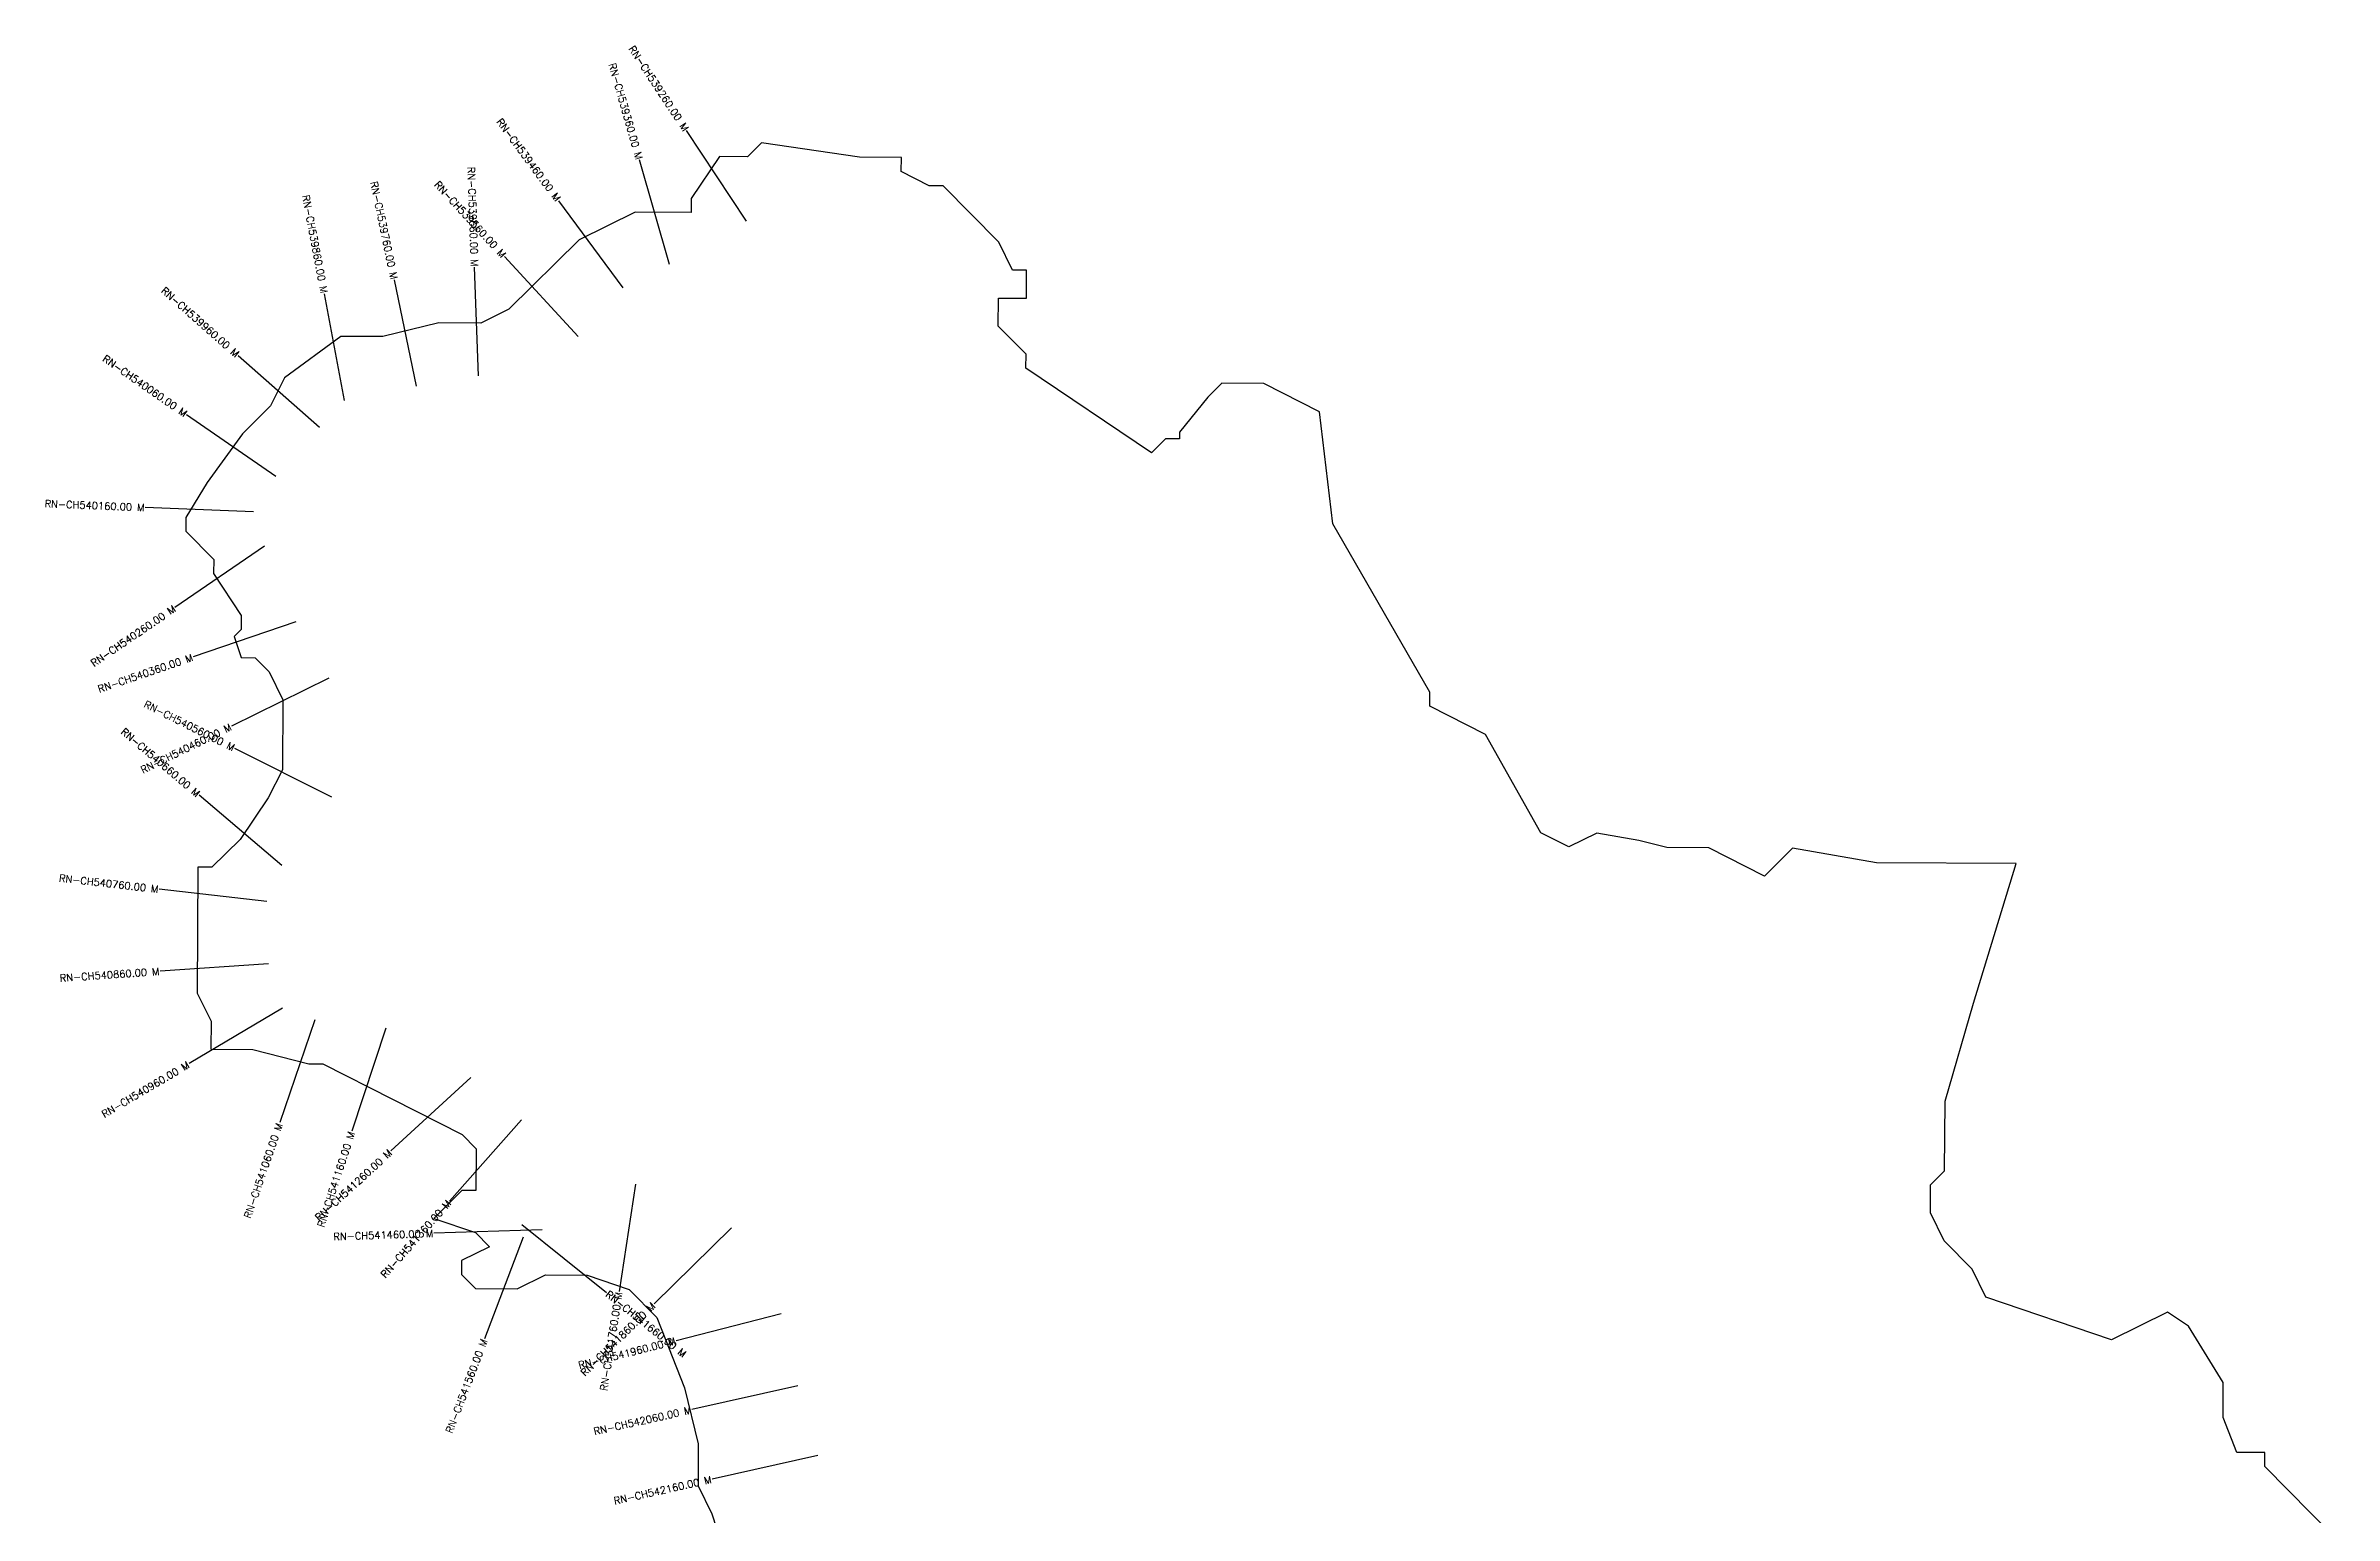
# Model space of a CAD drawing. Header units: metres. Extents: x 317234 to 320647, y 1863743 to 1867759.
# Drawn here: x 317234 to 320397, y 1865729 to 1867759 of the extents above; entities that cross this region are included whole.
import ezdxf
from ezdxf.enums import TextEntityAlignment as Align

# ---------------------------------------------------------------- set-up
doc = ezdxf.new("R2010")
doc.units = ezdxf.units.M
for name, color, linetype in [('CS', 134, 'Continuous'), ('CSMark', 6, 'Continuous'), ('VILLAGE BOUNDRY', 10, 'Continuous')]:
    doc.layers.add(name, color=color, linetype=linetype)
doc.styles.get("Standard").update_dxf_attribs({"font": 'simplex.shx'})

msp = doc.modelspace()

# ---------------------------------------------------------------- linework, layer by layer
at = {"layer": 'CS'}
for p, q in [((318202.2, 1867516.6), (318119.5, 1867641.8)), ((318095.7, 1867457), (318054.6, 1867601.3)), ((318031.9, 1867424.4), (317942.8, 1867545)), ((317969.6, 1867357.4), (317867.9, 1867467.7)), ((317746.3, 1867288.6), (317715.6, 1867435.4)), ((317831.7, 1867303), (317826.5, 1867452.9)), ((317646.8, 1867268.8), (317618.9, 1867416.2)), ((317612.2, 1867231.5), (317499.8, 1867330.8)), ((317551.6, 1867163.7), (317428.3, 1867249.2)), ((317520.9, 1867114.9), (317371.1, 1867120.9)), ((317536.2, 1867067.6), (317412.3, 1866983)), ((317579.5, 1866963.2), (317437.6, 1866914.6)), ((317625, 1866885.3), (317490.4, 1866818.9)), ((317629, 1866720.9), (317494.9, 1866788)), ((317560, 1866626.2), (317445.7, 1866723.3)), ((317539.3, 1866576.5), (317390.3, 1866593.4)), ((317541.4, 1866490.4), (317391.8, 1866480.2)), ((317560.9, 1866429), (317431.9, 1866352.5)), ((317605.7, 1866412.9), (317557.1, 1866271)), ((317703.7, 1866401.7), (317656.9, 1866259.2)), ((317821.2, 1866333.2), (317710.7, 1866231.9)), ((317891.5, 1866274.8), (317791.9, 1866162.7)), ((318049.1, 1866186.1), (318026.1, 1866037.9)), ((317920.1, 1866123.1), (317770.2, 1866118.1)), ((317893.6, 1866112.6), (317840.2, 1865972.4)), ((317891.6, 1866130.3), (318008.7, 1866036.5)), ((318181.7, 1866125.8), (318074.6, 1866020.7)), ((318250.3, 1866006.7), (318105, 1865969.7)), ((318273.3, 1865907.1), (318126.9, 1865874.4)), ((318301.1, 1865811.2), (318154.8, 1865778.4))]:
    msp.add_line(p, q, dxfattribs=at)
at = {"layer": 'VILLAGE BOUNDRY'}
msp.add_lwpolyline([(320397.2, 1865698.5), (320301, 1865795.7), (320301.1, 1865815), (320262.4, 1865815.2), (320243.4, 1865863.7), (320243.7, 1865912), (320195.8, 1865989.6), (320166.8, 1866009.1), (320089.3, 1865970.9), (319915.7, 1866029.9), (319896.5, 1866068.7), (319858.1, 1866107.6), (319838.9, 1866146.3), (319839.2, 1866185), (319858.6, 1866204.2), (319859.2, 1866300.9), (319898.6, 1866436), (319957.7, 1866629.1), (319764.4, 1866630.2), (319648.5, 1866650.1), (319609.6, 1866611.7), (319532.4, 1866650.8), (319474.4, 1866651.1), (319435.8, 1866661), (319377.9, 1866671), (319339.1, 1866651.9), (319300.5, 1866671.4), (319224, 1866807.2), (319146.8, 1866846.3), (319146.9, 1866865.7), (319012.9, 1867098.4), (318994.4, 1867253.2), (318917.4, 1867292.3), (318859.4, 1867292.7), (318839.9, 1867273.5), (318801, 1867225.3), (318800.9, 1867215.7), (318781.5, 1867215.8), (318762.1, 1867196.5), (318588.7, 1867313.5), (318588.8, 1867332.9), (318550.4, 1867371.8), (318550.6, 1867410.4), (318589.3, 1867410.2), (318589.5, 1867448.9), (318570.2, 1867449), (318551.1, 1867487.8), (318474.1, 1867565.5), (318454.8, 1867565.6), (318416.3, 1867585.2), (318416.4, 1867604.5), (318358.4, 1867604.9), (318223.2, 1867624.9), (318203.7, 1867605.7), (318165, 1867606), (318126, 1867548.1), (318125.9, 1867528.8), (318048.6, 1867529.2), (317971, 1867491.1), (317873.8, 1867394.9), (317835, 1867375.8), (317777, 1867376.1), (317699.6, 1867357.2), (317641.6, 1867357.5), (317563.9, 1867300), (317544.4, 1867261.4), (317505.5, 1867223), (317456.7, 1867155.6), (317427.5, 1867107.4), (317427.4, 1867088.1), (317465.8, 1867049.2), (317465.7, 1867029.8), (317504, 1866971.6), (317503.9, 1866952.3), (317494.2, 1866942.7), (317503.7, 1866913.6), (317523, 1866913.5), (317542.3, 1866894), (317561.4, 1866855.3), (317560.8, 1866758.6), (317541.3, 1866720), (317502.3, 1866662.3), (317463.4, 1866623.8), (317444.1, 1866623.9), (317443.1, 1866449.9), (317462.2, 1866411.1), (317462, 1866372.4), (317520, 1866372.1), (317597.2, 1866352.4), (317616.5, 1866352.2), (317809.4, 1866254.5), (317828.6, 1866235), (317828.2, 1866177.1), (317808.9, 1866177.2), (317770, 1866138.7), (317827.9, 1866119.1), (317847.2, 1866099.6), (317808.4, 1866080.5), (317808.3, 1866061.2), (317827.5, 1866041.7), (317885.5, 1866041.4), (317924.3, 1866060.5), (317982.3, 1866060.2), (318040.2, 1866040.5), (318078.6, 1866001.6), (318116.8, 1865904.7), (318135.6, 1865827.3), (318135.3, 1865769.3), (318154.4, 1865730.5), (318173.4, 1865672.4)], dxfattribs=at)

# ---------------------------------------------------------------- texts
at = {"layer": 'CSMark'}
for s, rotation, p in [('RN-CH539260.00 M', 303.4681, (318119, 1867642.6)), ('RN-CH539360.00 M', 285.9348, (318054.3, 1867602.2)), ('RN-CH539460.00 M', 306.4728, (317942.2, 1867545.8)), ('RN-CH539660.00 M', 271.9738, (317826.5, 1867453.9)), ('RN-CH539760.00 M', 281.7982, (317715.4, 1867436.4)), ('RN-CH539560.00 M', 312.6897, (317867.2, 1867468.4)), ('RN-CH539860.00 M', 280.7435, (317618.7, 1867417.2)), ('RN-CH539960.00 M', 318.5252, (317499, 1867331.5)), ('RN-CH540060.00 M', 325.2865, (317427.5, 1867249.7)), ('RN-CH540160.00 M', 357.7081, (317370.1, 1867120.9)), ('RN-CH540260.00 M', 34.348, (317411.5, 1866982.4)), ('RN-CH540360.00 M', 18.8984, (317436.7, 1866914.3)), ('RN-CH540560.00 M', 333.4204, (317494, 1866788.5)), ('RN-CH540660.00 M', 319.6481, (317444.9, 1866724)), ('RN-CH540460.00 M', 26.2572, (317489.5, 1866818.5)), ('RN-CH540760.00 M', 353.5138, (317389.3, 1866593.5)), ('RN-CH540860.00 M', 3.9145, (317390.8, 1866480.1)), ('RN-CH540960.00 M', 30.6671, (317431, 1866352)), ('RN-CH541060.00 M', 71.0873, (317556.8, 1866270)), ('RN-CH541260.00 M', 42.5297, (317710, 1866231.2)), ('RN-CH541160.00 M', 71.8595, (317656.6, 1866258.2)), ('RN-CH541360.00 M', 48.3855, (317791.2, 1866162)), ('RN-CH541460.00 M', 1.9102, (317769.2, 1866118)), ('RN-CH541860.00 M', 44.463, (318073.9, 1866020)), ('RN-CH541760.00 M', 81.1889, (318025.9, 1866036.9)), ('RN-CH541560.00 M', 69.1588, (317839.9, 1865971.5)), ('RN-CH541960.00 M', 14.2954, (318104, 1865969.5)), ('RN-CH542060.00 M', 12.6046, (318125.9, 1865874.2)), ('RN-CH542160.00 M', 12.6252, (318153.8, 1865778.2))]:
    msp.add_text(s, height=10, rotation=rotation, dxfattribs=at).set_placement(p, align=Align.MIDDLE_RIGHT)
msp.add_text('RN-CH541660.00 M', height=10, rotation=321.3211, dxfattribs=at).set_placement((318009.5, 1866035.9), align=Align.MIDDLE_LEFT)

doc.saveas('drawing.dxf')
